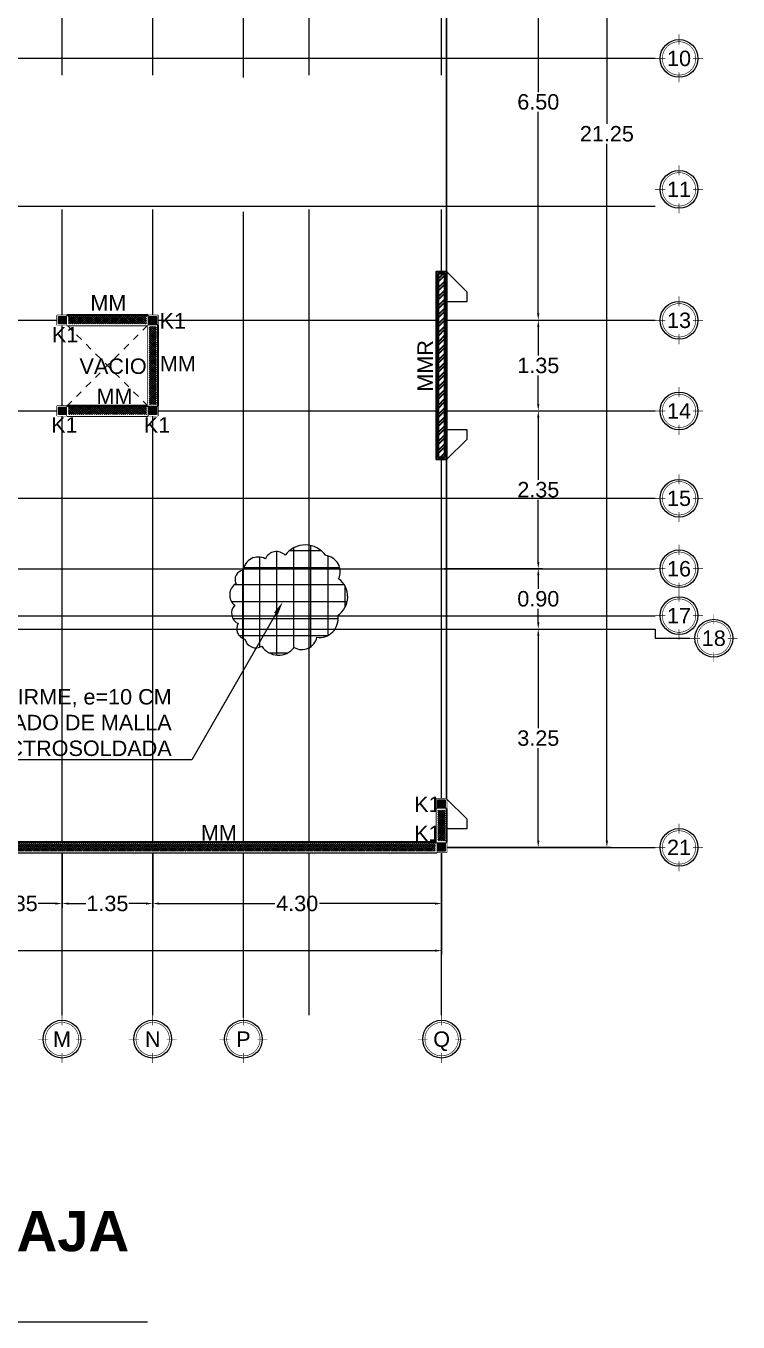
# Model space of a CAD drawing. Header units: metres. Extents: x 14 to 161, y 5 to 309.
# Drawn here: x 124.95 to 135.55, y 270.32 to 289.63 of the extents above; entities that cross this region are included whole.
import ezdxf
from ezdxf import colors
from ezdxf.entities.mleader import LeaderData, LeaderLine
from ezdxf.enums import TextEntityAlignment as Align
from ezdxf.math import Vec2, Vec3

# ---------------------------------------------------------------- set-up
doc = ezdxf.new("R2010")
doc.units = ezdxf.units.M
doc.set_wipeout_variables(frame=1)
doc.header["$PDMODE"] = 35
doc.linetypes.add('CENTRO2', pattern=[0.9, 0.6, -0.1, 0.1, -0.1])
doc.linetypes.add('LÍNEAS_OCULTAS2', pattern=[0.1875, 0.125, -0.0625])
for name, color, linetype, lineweight in [('A-Acabados arquitectonicos', 254, 'Continuous', 20), ('E-Armado', 2, 'Continuous', 18), ('E-Burbuja eje', 5, 'Continuous', 15), ('E-Castillos', 3, 'Continuous', 5), ('E-Ejes', 1, 'CENTRO2', 9), ('E-Hatch', 1, 'Continuous', 5), ('E-Muro de Mamposteria', 5, 'Continuous', 30), ('E-Muro de Refuerzo', 3, 'Continuous', 30), ('E-Textos', 3, 'Continuous', 15), ('E-Titulos', 4, 'Continuous', 15)]:
    doc.layers.add(name, color=color, linetype=linetype, lineweight=lineweight)
for name, color, linetype in [('E-Cotas', 2, 'Continuous'), ('E-Limites', 1, 'Continuous'), ('E-Vacio', 1, 'LÍNEAS_OCULTAS2')]:
    doc.layers.add(name, color=color, linetype=linetype)
doc.styles.add('ARIAL', font='arial.ttf')
doc.styles.add('Geneeral 2', font='arial.ttf', dxfattribs={"height": 2.3})
doc.styles.add('General', font='arial.ttf', dxfattribs={"height": 2.3})
doc.styles.add('Subtitulos', font='', dxfattribs={"height": 4})
doc.styles.add('Texto_Minimo', font='arial.ttf', dxfattribs={"height": 1.8})
doc.styles.add('Titulos', font='', dxfattribs={"height": 6})
doc.styles.get('Subtitulos').set_extended_font_data('Arial', italic=True)
doc.styles.get('Titulos').set_extended_font_data('Arial', bold=True)
doc.dimstyles.new('Generales', dxfattribs={"dimscale": 0, "dimtxt": 2.3, "dimasz": 2, "dimexe": 1.25, "dimexo": 0.625, "dimtad": 0, "dimtih": 1, "dimtoh": 1, "dimzin": 1, "dimdsep": 46, "dimtxsty": 'General', "dimcen": 2, "dimclrd": 2, "dimclre": 2, "dimclrt": 3, "dimadec": 0, "dimazin": 0, "dimtfac": 1, "dimtmove": 0, "dimatfit": 3, "dimfxl": 1, "dimlwd": 13, "dimlwe": 13, "dimarcsym": 0})

# ---------------------------------------------------------------- blocks, each defined once
blk = doc.blocks.new('*D427')
at = {"layer": 'Defpoints', "color": 0, "ltscale": 0.5, "transparency": 16777216}
for p in [(131.139, 291.743), (131.139, 285.243), (132.578, 285.243)]:
    blk.add_point(p, dxfattribs=at)
at = {"layer": 'E-Cotas', "color": 2, "linetype": 'Continuous', "lineweight": 13, "ltscale": 0.5, "transparency": 16777216}
for p, q in [((131.17, 291.743), (132.64, 291.743)), ((132.578, 291.643), (132.578, 288.641)), ((132.578, 285.343), (132.578, 288.344)), ((131.17, 285.243), (132.64, 285.243))]:
    blk.add_line(p, q, dxfattribs=at)
at = {"layer": 'E-Cotas', "color": 2, "ltscale": 0.5, "transparency": 16777216}
for points in [[(132.561, 291.643), (132.594, 291.643), (132.578, 291.743)], [(132.561, 285.343), (132.594, 285.343), (132.578, 285.243)]]:
    blk.add_solid(points, dxfattribs=at)
at = {"layer": 'E-Cotas', "color": 3, "ltscale": 0.5, "transparency": 16777216, "insert": (132.578, 288.493), "char_height": 0.23, "attachment_point": 5, "style": 'General'}
blk.add_mtext('6.50', dxfattribs=at)
blk = doc.blocks.new('*D426')
at = {"layer": 'Defpoints', "color": 0, "ltscale": 0.5, "transparency": 16777216}
for p in [(131.139, 285.243), (131.139, 283.893), (132.578, 283.893)]:
    blk.add_point(p, dxfattribs=at)
at = {"layer": 'E-Cotas', "color": 2, "linetype": 'Continuous', "lineweight": 13, "ltscale": 0.5, "transparency": 16777216}
for p, q in [((131.17, 285.243), (132.64, 285.243)), ((132.578, 285.143), (132.578, 284.716)), ((132.578, 283.993), (132.578, 284.419)), ((131.17, 283.893), (132.64, 283.893))]:
    blk.add_line(p, q, dxfattribs=at)
at = {"layer": 'E-Cotas', "color": 2, "ltscale": 0.5, "transparency": 16777216}
for points in [[(132.561, 285.143), (132.594, 285.143), (132.578, 285.243)], [(132.561, 283.993), (132.594, 283.993), (132.578, 283.893)]]:
    blk.add_solid(points, dxfattribs=at)
at = {"layer": 'E-Cotas', "color": 3, "ltscale": 0.5, "transparency": 16777216, "insert": (132.578, 284.568), "char_height": 0.23, "attachment_point": 5, "style": 'General'}
blk.add_mtext('1.35', dxfattribs=at)
blk = doc.blocks.new('*D425')
at = {"layer": 'Defpoints', "color": 0, "ltscale": 0.5, "transparency": 16777216}
for p in [(131.139, 283.893), (131.139, 281.543), (132.578, 281.543)]:
    blk.add_point(p, dxfattribs=at)
at = {"layer": 'E-Cotas', "color": 2, "linetype": 'Continuous', "lineweight": 13, "ltscale": 0.5, "transparency": 16777216}
for p, q in [((131.17, 283.893), (132.64, 283.893)), ((132.578, 283.793), (132.578, 282.866)), ((132.578, 281.643), (132.578, 282.569)), ((131.17, 281.543), (132.64, 281.543))]:
    blk.add_line(p, q, dxfattribs=at)
at = {"layer": 'E-Cotas', "color": 2, "ltscale": 0.5, "transparency": 16777216}
for points in [[(132.561, 283.793), (132.594, 283.793), (132.578, 283.893)], [(132.561, 281.643), (132.594, 281.643), (132.578, 281.543)]]:
    blk.add_solid(points, dxfattribs=at)
at = {"layer": 'E-Cotas', "color": 3, "ltscale": 0.5, "transparency": 16777216, "insert": (132.578, 282.718), "char_height": 0.23, "attachment_point": 5, "style": 'General'}
blk.add_mtext('2.35', dxfattribs=at)
blk = doc.blocks.new('*D424')
at = {"layer": 'Defpoints', "color": 0, "ltscale": 0.5, "transparency": 16777216}
for p in [(131.139, 280.643), (132.578, 280.643), (131.139, 277.393)]:
    blk.add_point(p, dxfattribs=at)
at = {"layer": 'E-Cotas', "color": 2, "linetype": 'Continuous', "lineweight": 13, "ltscale": 0.5, "transparency": 16777216}
for p, q in [((131.17, 280.643), (132.64, 280.643)), ((132.578, 280.543), (132.578, 279.167)), ((132.578, 277.493), (132.578, 278.869)), ((131.17, 277.393), (132.64, 277.393))]:
    blk.add_line(p, q, dxfattribs=at)
at = {"layer": 'E-Cotas', "color": 2, "ltscale": 0.5, "transparency": 16777216}
for points in [[(132.561, 280.543), (132.594, 280.543), (132.578, 280.643)], [(132.561, 277.493), (132.594, 277.493), (132.578, 277.393)]]:
    blk.add_solid(points, dxfattribs=at)
at = {"layer": 'E-Cotas', "color": 3, "ltscale": 0.5, "transparency": 16777216, "insert": (132.578, 279.018), "char_height": 0.23, "attachment_point": 5, "style": 'General'}
blk.add_mtext('3.25', dxfattribs=at)
blk = doc.blocks.new('*D423')
at = {"layer": 'Defpoints', "color": 0, "ltscale": 0.5, "transparency": 16777216}
for p in [(131.139, 281.543), (131.139, 280.643), (132.578, 280.643)]:
    blk.add_point(p, dxfattribs=at)
at = {"layer": 'E-Cotas', "color": 2, "linetype": 'Continuous', "lineweight": 13, "ltscale": 0.5, "transparency": 16777216}
for p, q in [((131.17, 281.543), (132.64, 281.543)), ((132.578, 281.443), (132.578, 281.241)), ((132.578, 280.743), (132.578, 280.944)), ((131.17, 280.643), (132.64, 280.643))]:
    blk.add_line(p, q, dxfattribs=at)
at = {"layer": 'E-Cotas', "color": 2, "ltscale": 0.5, "transparency": 16777216}
for points in [[(132.561, 281.443), (132.594, 281.443), (132.578, 281.543)], [(132.561, 280.743), (132.594, 280.743), (132.578, 280.643)]]:
    blk.add_solid(points, dxfattribs=at)
at = {"layer": 'E-Cotas', "color": 3, "ltscale": 0.5, "transparency": 16777216, "insert": (132.578, 281.093), "char_height": 0.23, "attachment_point": 5, "style": 'General'}
blk.add_mtext('0.90', dxfattribs=at)
blk = doc.blocks.new('*D422')
at = {"layer": 'Defpoints', "color": 0, "ltscale": 0.5, "transparency": 16777216}
for p in [(131.139, 298.643), (131.139, 277.393), (133.599, 277.393)]:
    blk.add_point(p, dxfattribs=at)
at = {"layer": 'E-Cotas', "color": 2, "linetype": 'Continuous', "lineweight": 13, "ltscale": 0.5, "transparency": 16777216}
for p, q in [((131.17, 298.643), (133.661, 298.643)), ((133.599, 298.543), (133.599, 288.166)), ((133.599, 277.493), (133.599, 287.869)), ((131.17, 277.393), (133.661, 277.393))]:
    blk.add_line(p, q, dxfattribs=at)
at = {"layer": 'E-Cotas', "color": 2, "ltscale": 0.5, "transparency": 16777216}
for points in [[(133.582, 298.543), (133.616, 298.543), (133.599, 298.643)], [(133.582, 277.493), (133.616, 277.493), (133.599, 277.393)]]:
    blk.add_solid(points, dxfattribs=at)
at = {"layer": 'E-Cotas', "color": 3, "ltscale": 0.5, "transparency": 16777216, "insert": (133.599, 288.018), "char_height": 0.23, "attachment_point": 5, "style": 'General'}
blk.add_mtext('21.25', dxfattribs=at)
blk = doc.blocks.new('*D418')
at = {"layer": 'Defpoints', "color": 0, "ltscale": 0.5, "transparency": 16777216}
for p in [(124.139, 277.393), (125.489, 277.393), (125.489, 276.556)]:
    blk.add_point(p, dxfattribs=at)
at = {"layer": 'E-Cotas', "color": 2, "linetype": 'Continuous', "lineweight": 13, "ltscale": 0.5, "transparency": 16777216}
for p, q in [((124.139, 277.361), (124.139, 276.493)), ((125.489, 277.361), (125.489, 276.493)), ((124.239, 276.556), (124.494, 276.556)), ((125.389, 276.556), (125.134, 276.556))]:
    blk.add_line(p, q, dxfattribs=at)
at = {"layer": 'E-Cotas', "color": 2, "ltscale": 0.5, "transparency": 16777216}
for points in [[(124.239, 276.572), (124.239, 276.539), (124.139, 276.556)], [(125.389, 276.572), (125.389, 276.539), (125.489, 276.556)]]:
    blk.add_solid(points, dxfattribs=at)
at = {"layer": 'E-Cotas', "color": 3, "ltscale": 0.5, "transparency": 16777216, "insert": (124.814, 276.556), "char_height": 0.23, "attachment_point": 5, "style": 'General'}
blk.add_mtext('1.35', dxfattribs=at)
blk = doc.blocks.new('*D417')
at = {"layer": 'Defpoints', "color": 0, "ltscale": 0.5, "transparency": 16777216}
for p in [(125.489, 277.393), (126.839, 277.393), (126.839, 276.556)]:
    blk.add_point(p, dxfattribs=at)
at = {"layer": 'E-Cotas', "color": 2, "linetype": 'Continuous', "lineweight": 13, "ltscale": 0.5, "transparency": 16777216}
for p, q in [((125.489, 277.361), (125.489, 276.493)), ((126.839, 277.361), (126.839, 276.493)), ((125.589, 276.556), (125.844, 276.556)), ((126.739, 276.556), (126.484, 276.556))]:
    blk.add_line(p, q, dxfattribs=at)
at = {"layer": 'E-Cotas', "color": 2, "ltscale": 0.5, "transparency": 16777216}
for points in [[(125.589, 276.572), (125.589, 276.539), (125.489, 276.556)], [(126.739, 276.572), (126.739, 276.539), (126.839, 276.556)]]:
    blk.add_solid(points, dxfattribs=at)
at = {"layer": 'E-Cotas', "color": 3, "ltscale": 0.5, "transparency": 16777216, "insert": (126.164, 276.556), "char_height": 0.23, "attachment_point": 5, "style": 'General'}
blk.add_mtext('1.35', dxfattribs=at)
blk = doc.blocks.new('*D416')
at = {"layer": 'Defpoints', "color": 0, "ltscale": 0.5, "transparency": 16777216}
for p in [(126.839, 277.393), (131.139, 277.393), (131.139, 276.556)]:
    blk.add_point(p, dxfattribs=at)
at = {"layer": 'E-Cotas', "color": 2, "linetype": 'Continuous', "lineweight": 13, "ltscale": 0.5, "transparency": 16777216}
for p, q in [((126.839, 277.361), (126.839, 276.493)), ((131.139, 277.361), (131.139, 276.493)), ((126.939, 276.556), (128.654, 276.556)), ((131.039, 276.556), (129.323, 276.556))]:
    blk.add_line(p, q, dxfattribs=at)
at = {"layer": 'E-Cotas', "color": 2, "ltscale": 0.5, "transparency": 16777216}
for points in [[(126.939, 276.572), (126.939, 276.539), (126.839, 276.556)], [(131.039, 276.572), (131.039, 276.539), (131.139, 276.556)]]:
    blk.add_solid(points, dxfattribs=at)
at = {"layer": 'E-Cotas', "color": 3, "ltscale": 0.5, "transparency": 16777216, "insert": (128.989, 276.556), "char_height": 0.23, "attachment_point": 5, "style": 'General'}
blk.add_mtext('4.30', dxfattribs=at)
blk = doc.blocks.new('*D415')
at = {"layer": 'Defpoints', "color": 0, "ltscale": 0.5, "transparency": 16777216}
for p in [(109.479, 277.393), (131.139, 277.393), (131.139, 275.854)]:
    blk.add_point(p, dxfattribs=at)
at = {"layer": 'E-Cotas', "color": 2, "linetype": 'Continuous', "lineweight": 13, "ltscale": 0.5, "transparency": 16777216}
for p, q in [((109.479, 277.361), (109.479, 275.792)), ((131.139, 277.361), (131.139, 275.792)), ((109.579, 275.854), (119.887, 275.854)), ((131.039, 275.854), (120.73, 275.854))]:
    blk.add_line(p, q, dxfattribs=at)
at = {"layer": 'E-Cotas', "color": 2, "ltscale": 0.5, "transparency": 16777216}
for points in [[(109.579, 275.871), (109.579, 275.838), (109.479, 275.854)], [(131.039, 275.871), (131.039, 275.838), (131.139, 275.854)]]:
    blk.add_solid(points, dxfattribs=at)
at = {"layer": 'E-Cotas', "color": 3, "ltscale": 0.5, "transparency": 16777216, "insert": (120.309, 275.854), "char_height": 0.23, "attachment_point": 5, "style": 'General'}
blk.add_mtext('21.66', dxfattribs=at)
blk = doc.blocks.new('*U468')
at = {"layer": 'E-Castillos'}
blk.add_lwpolyline([(-0.075, -0.075), (-0.075, 0.075), (0.075, 0.075), (0.075, -0.075), (-0.075, -0.075)], dxfattribs=at)
blk.add_wipeout([(-0.075, -0.075), (0.075, -0.075), (0.075, 0.075), (-0.075, 0.075)])
at = {"layer": 'E-Hatch'}
h = blk.add_hatch(color=1, dxfattribs=at)
h.dxf.hatch_style = 1
h.paths.add_polyline_path([(-0.055, -0.055), (-0.055, 0.055), (0.055, 0.055), (0.055, -0.055)])
at = {"layer": 'E-Castillos'}
blk.add_lwpolyline([(-0.055, -0.055), (-0.055, 0.055), (0.055, 0.055), (0.055, -0.055)], close=True, dxfattribs=at)
blk = doc.blocks.new('Titulos')
blk.add_line((49.05, -23.92), (-49.05, -23.92))
for tag, height, style, p in [('TÍTULO', 6, 'Titulos', (0, -16.93)), ('ESCALA', 1.8, 'Texto_Minimo', (-34.87, -25.79)), ('ACOTACIÓN', 1.8, 'Texto_Minimo', (34.43, -25.79))]:
    blk.add_attdef(tag, text='', height=height, dxfattribs=dict(style=style)).set_placement(p, align=Align.MIDDLE_CENTER)
blk = doc.blocks.new('*U568')
blk.add_wipeout([(-0.075, -2.075), (0.075, -2.075), (0.075, 0.725), (-0.075, 0.725)])
at = {"ltscale": 0.5}
h = blk.add_hatch(dxfattribs=at)
h.set_pattern_fill('ANSI32', color=5, scale=0.01)
h.set_pattern_definition([(45, (0, -1.35), (-0.067352, 0.067352), []), (45, (0.0449, -1.35), (-0.067352, 0.067352), [])])
h.paths.add_polyline_path([(0.045, -2.045), (-0.045, -2.045), (-0.045, 0.695), (0.045, 0.695)])
for points in [[(0.075, -2.075), (-0.075, -2.075), (-0.075, 0.725), (0.075, 0.725)], [(0.045, -2.045), (-0.045, -2.045), (-0.045, 0.695), (0.045, 0.695)]]:
    blk.add_lwpolyline(points, close=True, dxfattribs=at)
blk = doc.blocks.new('*U659')
for points in [[(-0.843, -0.075), (0.357, -0.075), (0.357, 0.075), (-0.843, 0.075)], [(-0.823, -0.055), (0.337, -0.055), (0.337, 0.055), (-0.823, 0.055)]]:
    blk.add_lwpolyline(points, close=True)
blk.add_wipeout([(-0.843, -0.075), (0.357, -0.075), (0.357, 0.075), (-0.843, 0.075)])
at = {"linetype": 'ByBlock', "lineweight": 5}
h = blk.add_hatch(dxfattribs=at)
h.set_pattern_fill('ANSI37', color=5, scale=0.0069)
h.set_pattern_definition([(45, (-0.485353, -3e-16), (-0.01549094, 0.01549094), []), (135, (-0.485353, -3e-16), (-0.01549094, -0.01549094), [])])
h.paths.add_polyline_path([(0.337, -0.055), (0.337, 0.055), (-0.823, 0.055), (-0.823, -0.055)])
blk.add_line((-0.843, 0.075), (0.357, 0.075))
blk = doc.blocks.new('*U689')
for points in [[(-0.843, -0.075), (6.007, -0.075), (6.007, 0.075), (-0.843, 0.075)], [(-0.823, -0.055), (5.987, -0.055), (5.987, 0.055), (-0.823, 0.055)]]:
    blk.add_lwpolyline(points, close=True)
blk.add_wipeout([(-0.843, -0.075), (6.007, -0.075), (6.007, 0.075), (-0.843, 0.075)])
at = {"linetype": 'ByBlock', "lineweight": 5}
h = blk.add_hatch(dxfattribs=at)
h.set_pattern_fill('ANSI37', color=5, scale=0.0069)
h.set_pattern_definition([(45, (5.164647, 3e-15), (-0.01549094, 0.01549094), []), (135, (5.164647, 3e-15), (-0.01549094, -0.01549094), [])])
h.paths.add_polyline_path([(5.987, -0.055), (5.987, 0.055), (-0.823, 0.055), (-0.823, -0.055)])
blk.add_line((-0.843, 0.075), (6.007, 0.075))
blk = doc.blocks.new('*U691')
for points in [[(-0.843, -0.075), (-0.343, -0.075), (-0.343, 0.075), (-0.843, 0.075)], [(-0.823, -0.055), (-0.363, -0.055), (-0.363, 0.055), (-0.823, 0.055)]]:
    blk.add_lwpolyline(points, close=True)
blk.add_wipeout([(-0.843, -0.075), (-0.343, -0.075), (-0.343, 0.075), (-0.843, 0.075)])
at = {"linetype": 'ByBlock', "lineweight": 5}
h = blk.add_hatch(dxfattribs=at)
h.set_pattern_fill('ANSI37', color=5, scale=0.0069)
h.set_pattern_definition([(45, (-1.185177, -7e-16), (-0.01549094, 0.01549094), []), (135, (-1.185177, -7e-16), (-0.01549094, -0.01549094), [])])
h.paths.add_polyline_path([(-0.823, 0.055), (-0.823, -0.055), (-0.363, -0.055), (-0.363, 0.055)])
blk.add_line((-0.843, 0.075), (-0.343, 0.075))
blk = doc.blocks.new('k-burb-colmn')
at = {"const_width": 0.00024}
blk.add_lwpolyline([(-0.00663, 0, 1), (0.00663, 0, 1)], format="xyb", close=True, dxfattribs=at)
blk.add_lwpolyline([(-0.00663, 0, 1), (0.00663, 0, 1)], format="xyb", close=True, dxfattribs=at)
for points in [[(0, 0.0055), (0, 0.0095)], [(0, 0.0055), (0, 0.0095)], [(-0.0055, 0), (-0.0095, 0)], [(-0.0055, 0), (-0.0095, 0)], [(0.0055, 0), (0.0095, 0)], [(0.0055, 0), (0.0095, 0)], [(0, -0.0055), (0, -0.0095)], [(0, -0.0055), (0, -0.0095)]]:
    blk.add_lwpolyline(points, dxfattribs=at)
at = {"linetype": 'Continuous'}
blk.add_circle((0, 0), 0.0075, dxfattribs=at)
blk.add_circle((0, 0), 0.0075, dxfattribs=at)
at = {"color": 2, "style": 'ARIAL'}
blk.add_attdef('NUM', text='', height=0.023, dxfattribs=at).set_placement((0.00124, 0.00008), align=Align.MIDDLE_CENTER)

msp = doc.modelspace()

# ---------------------------------------------------------------- hatches: boundary and pattern name
at = {"layer": 'E-Armado'}
h = msp.add_hatch(dxfattribs=at)
h.set_pattern_fill('NET', color=2, scale=0.08, style=0)
h.set_pattern_definition([(360, (-4478.366, 50.92962), (6e-17, 0.254), []), (90, (-4478.366, 50.92962), (-0.254, 8e-17), [])])
h.paths.add_polyline_path([(128.81211, 281.74337, 0.52056705), (128.51466, 281.69053, 0.52056705), (128.18417, 281.51879, 0.52056705), (128.07842, 281.32064, 0.52056705), (128.05859, 280.99699, 0.52056705), (128.11146, 280.72618, 0.52056705), (128.21061, 280.495, 0.52056705), (128.46179, 280.38932, 0.52056705), (128.9443, 280.36951, 0.52056705), (129.28141, 280.52142, 0.52056705), (129.59207, 280.84507, 0.52056705), (129.60529, 281.3933, 0.52056705), (129.4136, 281.73676, 0.52056705)])

# ---------------------------------------------------------------- linework, layer by layer
at = {"layer": 'E-Armado', "color": 3}
msp.add_lwpolyline([(128.81211, 281.74337, 0.52056705), (128.51466, 281.69053, 0.52056705), (128.18417, 281.51879, 0.52056705), (128.07842, 281.32064, 0.52056705), (128.05859, 280.99699, 0.52056705), (128.11146, 280.72618, 0.52056705), (128.21061, 280.495, 0.52056705), (128.46179, 280.38932, 0.52056705), (128.9443, 280.36951, 0.52056705), (129.28141, 280.52142, 0.52056705), (129.59207, 280.84507, 0.52056705), (129.60529, 281.3933, 0.52056705), (129.4136, 281.73676, 0.52056705)], format="xyb", close=True, dxfattribs=at)
at = {"layer": 'E-Castillos'}
msp.add_lwpolyline([(131.06373, 277.96772), (131.06373, 278.11772), (131.21373, 278.11772), (131.21373, 277.96772), (131.06373, 277.96772)], dxfattribs=at)
at = {"layer": 'E-Ejes', "ltscale": 20}
for points in [[(125.48861, 274.89254), (125.48861, 301.11958)], [(126.83861, 274.89254), (126.83861, 301.11958)], [(128.18861, 274.8589), (128.18861, 301.11958)], [(129.16861, 274.89254), (129.16861, 301.11958)], [(131.13861, 274.89254), (131.13861, 301.11958)], [(106.4666, 289.14254), (134.31684, 289.14254)], [(106.4666, 286.94254), (134.31684, 286.94254)], [(106.4666, 285.24254), (134.31684, 285.24254)], [(106.4666, 283.89254), (134.31684, 283.89254)], [(106.4666, 282.59254), (134.31684, 282.59254)], [(106.4666, 281.54254), (134.31684, 281.54254)], [(106.4666, 280.84254), (134.31684, 280.84254)], [(105.94855, 280.50619), (106.4666, 280.50619), (106.4666, 280.64294), (134.31684, 280.64294), (134.31684, 280.50619), (134.83489, 280.50619)], [(106.4666, 277.39254), (134.31684, 277.39254)]]:
    msp.add_lwpolyline(points, dxfattribs=at)
at = {"layer": 'E-Limites', "color": 1}
for p, q in [((131.21361, 285.96754), (131.21361, 291.01754)), ((131.21373, 278.11754), (131.21373, 283.16754))]:
    msp.add_line(p, q, dxfattribs=at)

# ---------------------------------------------------------------- block references
at = {"layer": 'E-Burbuja eje', "linetype": 'ByBlock'}
ref = msp.add_blockref('k-burb-colmn', (134.67305, 289.1415), dxfattribs=dict(at, xscale=37.49999999999999, yscale=37.49999999999999, zscale=37.49999999999999))
ref.add_attrib('NUM', '10', dxfattribs={"layer": '0', "color": 2, "height": 0.23, "style": 'ARIAL'}).set_placement((134.67305, 289.1415), align=Align.MIDDLE_CENTER)
ref = msp.add_blockref('k-burb-colmn', (134.67305, 287.1915), dxfattribs=dict(at, xscale=37.49999999999999, yscale=37.49999999999999, zscale=37.49999999999999))
ref.add_attrib('NUM', '11', dxfattribs={"layer": '0', "color": 2, "height": 0.23, "style": 'ARIAL'}).set_placement((134.67305, 287.1915), align=Align.MIDDLE_CENTER)
ref = msp.add_blockref('k-burb-colmn', (134.67305, 285.2415), dxfattribs=dict(at, xscale=37.49999999999999, yscale=37.49999999999999, zscale=37.49999999999999))
ref.add_attrib('NUM', '13', dxfattribs={"layer": '0', "color": 2, "height": 0.23, "style": 'ARIAL'}).set_placement((134.67305, 285.2415), align=Align.MIDDLE_CENTER)
ref = msp.add_blockref('k-burb-colmn', (134.67305, 283.8915), dxfattribs=dict(at, xscale=37.49999999999999, yscale=37.49999999999999, zscale=37.49999999999999))
ref.add_attrib('NUM', '14', dxfattribs={"layer": '0', "color": 2, "height": 0.23, "style": 'ARIAL'}).set_placement((134.67305, 283.8915), align=Align.MIDDLE_CENTER)
ref = msp.add_blockref('k-burb-colmn', (134.67305, 282.5915), dxfattribs=dict(at, xscale=37.49999999999999, yscale=37.49999999999999, zscale=37.49999999999999))
ref.add_attrib('NUM', '15', dxfattribs={"layer": '0', "color": 2, "height": 0.23, "style": 'ARIAL'}).set_placement((134.67305, 282.5915), align=Align.MIDDLE_CENTER)
ref = msp.add_blockref('k-burb-colmn', (134.67305, 281.5415), dxfattribs=dict(at, xscale=37.49999999999999, yscale=37.49999999999999, zscale=37.49999999999999))
ref.add_attrib('NUM', '16', dxfattribs={"layer": '0', "color": 2, "height": 0.23, "style": 'ARIAL'}).set_placement((134.67305, 281.5415), align=Align.MIDDLE_CENTER)
ref = msp.add_blockref('k-burb-colmn', (134.67304, 280.84339), dxfattribs=dict(at, xscale=37.49999999999999, yscale=37.49999999999999, zscale=37.49999999999999))
ref.add_attrib('NUM', '17', dxfattribs={"layer": '0', "color": 2, "height": 0.23, "style": 'ARIAL'}).set_placement((134.67304, 280.84339), align=Align.MIDDLE_CENTER)
ref = msp.add_blockref('k-burb-colmn', (135.19109, 280.50704), dxfattribs=dict(at, xscale=37.49999999999999, yscale=37.49999999999999, zscale=37.49999999999999))
ref.add_attrib('NUM', '18', dxfattribs={"layer": '0', "color": 2, "height": 0.23, "style": 'ARIAL'}).set_placement((135.19109, 280.50704), align=Align.MIDDLE_CENTER)
ref = msp.add_blockref('k-burb-colmn', (134.67305, 277.3915), dxfattribs=dict(at, xscale=37.49999999999999, yscale=37.49999999999999, zscale=37.49999999999999))
ref.add_attrib('NUM', '21', dxfattribs={"layer": '0', "color": 2, "height": 0.23, "style": 'ARIAL'}).set_placement((134.67305, 277.3915), align=Align.MIDDLE_CENTER)
ref = msp.add_blockref('k-burb-colmn', (125.48861, 274.53629), dxfattribs=dict(at, xscale=37.49999999999999, yscale=37.49999999999999, zscale=37.49999999999999))
ref.add_attrib('NUM', 'M', dxfattribs={"layer": '0', "color": 2, "height": 0.23, "style": 'ARIAL'}).set_placement((125.48861, 274.53629), align=Align.MIDDLE_CENTER)
ref = msp.add_blockref('k-burb-colmn', (126.83861, 274.53629), dxfattribs=dict(at, xscale=37.49999999999999, yscale=37.49999999999999, zscale=37.49999999999999))
ref.add_attrib('NUM', 'N', dxfattribs={"layer": '0', "color": 2, "height": 0.23, "style": 'ARIAL'}).set_placement((126.83861, 274.53629), align=Align.MIDDLE_CENTER)
ref = msp.add_blockref('k-burb-colmn', (128.18861, 274.53629), dxfattribs=dict(at, xscale=37.49999999999999, yscale=37.49999999999999, zscale=37.49999999999999))
ref.add_attrib('NUM', 'P', dxfattribs={"layer": '0', "color": 2, "height": 0.23, "style": 'ARIAL'}).set_placement((128.18861, 274.53629), align=Align.MIDDLE_CENTER)
ref = msp.add_blockref('k-burb-colmn', (131.13861, 274.53629), dxfattribs=dict(at, xscale=37.49999999999999, yscale=37.49999999999999, zscale=37.49999999999999))
ref.add_attrib('NUM', 'Q', dxfattribs={"layer": '0', "color": 2, "height": 0.23, "style": 'ARIAL'}).set_placement((131.13861, 274.53629), align=Align.MIDDLE_CENTER)
at = {"layer": 'E-Titulos', "color": 4, "ltscale": 0.5}
ref = msp.add_blockref('Titulos', (121.85575, 272.71551), dxfattribs=dict(at, xscale=0.1, yscale=0.1, zscale=0.1))
ref.add_attrib('SUBTÍTULO', 'ESTRUCTURAL', dxfattribs={"layer": '0', "ltscale": 0.5, "height": 0.4, "style": 'Subtitulos'}).set_placement((121.85575, 270.80077), align=Align.MIDDLE_CENTER)
ref.add_attrib('TÍTULO', 'MUROS PLANTA BAJA', dxfattribs={"layer": '0', "ltscale": 0.5, "height": 0.6, "style": 'Titulos'}).set_placement((121.85575, 271.67885), align=Align.MIDDLE_CENTER)

# ---------------------------------------------------------------- texts
at = {"layer": 'E-Textos', "ltscale": 0.5, "char_height": 0.23, "attachment_point": 1, "style": 'General'}
for s, insert, width in [('K1', (126.93933, 285.3483), 0.08), ('K1', (125.33865, 285.14294), 0.08), ('VACIO', (125.74873, 284.67283), 1.116979), ('K1', (125.32613, 283.79882), 0.08), ('K1', (126.70552, 283.79785), 0.08), ('K1', (130.73007, 278.14979), 0.08), ('K1', (130.7292, 277.71567), 0.08)]:
    msp.add_mtext(s, dxfattribs=dict(at, insert=insert, width=width))

# ---------------------------------------------------------------- dimensions: what is measured, and where the dimension line sits
at = {"layer": 'E-Cotas', "ltscale": 0.5}
for base, p1, p2, picture, middle in [((133.59898, 277.39254), (131.13861, 298.64253), (131.13861, 277.39254), '*D422', (133.59898, 288.01753)), ((132.57771, 285.24254), (131.13861, 291.74254), (131.13861, 285.24254), '*D427', (132.57771, 288.49254)), ((132.57771, 283.89254), (131.13861, 285.24254), (131.13861, 283.89254), '*D426', (132.57771, 284.56754)), ((132.57771, 281.54254), (131.13861, 283.89254), (131.13861, 281.54254), '*D425', (132.57771, 282.71754)), ((132.57771, 280.64294), (131.13861, 281.54254), (131.13861, 280.64294), '*D423', (132.57771, 281.09274)), ((132.57771, 280.64294), (131.13861, 277.39254), (131.13861, 280.64294), '*D424', (132.57771, 279.01774))]:
    dim = msp.add_linear_dim(base=base, p1=p1, p2=p2, angle=90, dimstyle='Generales', override={"dimscale": 0, "dimtxt": 1.15, "dimasz": 1, "dimexe": 0.625, "dimexo": 0.3125, "dimgap": 0.3125, "dimcen": 1, "dimtix": 1, "dimtofl": 1, "dimtmove": 0, "dimatfit": 3}, dxfattribs=at)
    dim.commit()
    dim.dimension.update_dxf_attribs({"geometry": picture, "text_midpoint": middle})
for base, p1, p2, picture, middle in [((131.13861, 275.85428), (109.47862, 277.39254), (131.13861, 277.39254), '*D415', (120.30862, 275.85428)), ((125.48861, 276.5558), (124.13861, 277.39254), (125.48861, 277.39254), '*D418', (124.81361, 276.5558)), ((126.83861, 276.5558), (125.48861, 277.39254), (126.83861, 277.39254), '*D417', (126.16361, 276.5558)), ((131.13861, 276.5558), (126.83861, 277.39254), (131.13861, 277.39254), '*D416', (128.98861, 276.5558))]:
    dim = msp.add_linear_dim(base=base, p1=p1, p2=p2, dimstyle='Generales', override={"dimscale": 0, "dimtxt": 1.15, "dimasz": 1, "dimexe": 0.625, "dimexo": 0.3125, "dimgap": 0.3125, "dimcen": 1, "dimtix": 1, "dimtofl": 1, "dimtmove": 0, "dimatfit": 3}, dxfattribs=at)
    dim.commit()
    dim.dimension.update_dxf_attribs({"geometry": picture, "text_midpoint": middle})

# ---------------------------------------------------------------- leaders
ml = msp.add_multileader_mtext('Standard', dxfattribs=at)
ml.set_content('{\\C3;FIRME, e=10 CM\\PARMADO DE MALLA\\PELECTROSOLDADA}', color=3, style='General')
ml.set_leader_properties(color=2, linetype='Continuous', lineweight=15)
ml.build(insert=Vec2(0, 0))
ml.multileader.update_dxf_attribs({"text_left_attachment_type": 5, "text_right_attachment_type": 5, "dogleg_length": 3, "arrow_head_size": 0.2, "scale": 0.1})
ctx = ml.context
ctx.base_point, ctx.scale, ctx.char_height, ctx.arrow_head_size, ctx.landing_gap_size, ctx.plane_origin = Vec3(124.03107, 278.69532), 0.1, 0.23, 0.2, 0, Vec3(128.97142, 281.51496)
ctx.left_attachment, ctx.right_attachment, ctx.text_align_type = 5, 5, 2
notes = []
notes.append((ctx, [(0, (1, 1, 0), (127.42038, 278.69532), (-1, 0), 0.3, [(0, [(128.77257, 281.04599)], 0, [])])]))
ctx.mtext.insert, ctx.mtext.alignment, ctx.mtext.flow_direction = Vec3(127.12038, 279.75006), 3, 5
for ctx, leaders in notes:
    for number, flags, end, landing, length, lines in leaders:
        leader = LeaderData()
        leader.index, (leader.has_last_leader_line, leader.has_dogleg_vector, leader.attachment_direction) = number, flags
        leader.last_leader_point, leader.dogleg_vector, leader.dogleg_length = Vec3(end), Vec3(landing), length
        for number, points, colour, breaks in lines:
            line = LeaderLine()
            line.index, line.vertices, line.color, line.breaks = number, Vec3.list(points), colors.encode_raw_color(colour), breaks
            leader.lines.append(line)
        ctx.leaders.append(leader)

# ---------------------------------------------------------------- next in the draw order: block references
at = {"layer": 'E-Castillos', "ltscale": 0.5}
for p in [(125.48871, 285.24254), (126.83871, 285.24254), (125.48871, 283.89254), (126.83871, 283.89254), (131.13873, 278.04312), (131.13861, 277.39254)]:
    msp.add_blockref('*U468', p, dxfattribs=at)
at = {"layer": 'E-Muro de Refuerzo', "ltscale": 0.5}
msp.add_blockref('*U568', (131.13861, 285.24254), dxfattribs=at)

# ---------------------------------------------------------------- next in the draw order: linework, layer by layer
at = {"layer": 'A-Acabados arquitectonicos', "ltscale": 0.5}
for points in [[(131.21361, 285.96754), (131.51361, 285.66754), (131.51361, 285.51754), (131.21361, 285.51754)], [(131.21361, 283.61754), (131.51361, 283.61754), (131.51361, 283.46754), (131.21373, 283.16754)], [(131.21373, 278.11754), (131.51361, 277.81754), (131.51361, 277.66754), (131.21361, 277.66754)]]:
    msp.add_lwpolyline(points, dxfattribs=at)
at = {"layer": 'E-Vacio', "ltscale": 0.5}
for p, q in [((125.56361, 285.16754), (126.76361, 283.96754)), ((126.76361, 285.16754), (125.56361, 283.96754))]:
    msp.add_line(p, q, dxfattribs=at)

# ---------------------------------------------------------------- next in the draw order: block references
at = {"layer": 'E-Muro de Mamposteria'}
msp.add_blockref('*U689', (125.05619, 277.39254), dxfattribs=at)

# ---------------------------------------------------------------- next in the draw order: texts
at = {"layer": 'E-Textos', "ltscale": 0.5, "insert": (130.77891, 284.17952), "char_height": 0.23, "width": 0.08, "attachment_point": 1, "rotation": 90, "style": 'Geneeral 2'}
msp.add_mtext('MMR', dxfattribs=at)

# ---------------------------------------------------------------- next in the draw order: block references
at = {"layer": 'E-Muro de Mamposteria'}
for p in [(126.40629, 285.24254), (126.40629, 283.89254)]:
    msp.add_blockref('*U659', p, dxfattribs=at)
at = {"layer": 'E-Muro de Mamposteria', "rotation": 270}
msp.add_blockref('*U691', (131.13873, 277.12504), dxfattribs=at)

# ---------------------------------------------------------------- next in the draw order: texts
at = {"layer": 'E-Textos', "ltscale": 0.5, "insert": (127.55622, 277.72414), "char_height": 0.23, "width": 0.08, "attachment_point": 1, "style": 'General'}
msp.add_mtext('MM', dxfattribs=at)

# ---------------------------------------------------------------- next in the draw order: block references
at = {"layer": 'E-Muro de Mamposteria', "rotation": 270}
msp.add_blockref('*U659', (126.83861, 284.32487), dxfattribs=at)

# ---------------------------------------------------------------- next in the draw order: texts
at = {"layer": 'E-Textos', "ltscale": 0.5, "char_height": 0.23, "width": 0.08, "attachment_point": 1, "style": 'General'}
for insert in [(125.90987, 285.61666), (126.00143, 284.22274)]:
    msp.add_mtext('MM', dxfattribs=dict(at, insert=insert))

# ---------------------------------------------------------------- next in the draw order: texts
at = {"layer": 'E-Textos', "ltscale": 0.5, "insert": (126.9453, 284.71108), "char_height": 0.23, "width": 0.08, "attachment_point": 1, "style": 'General'}
msp.add_mtext('MM', dxfattribs=at)

doc.saveas('drawing.dxf')
